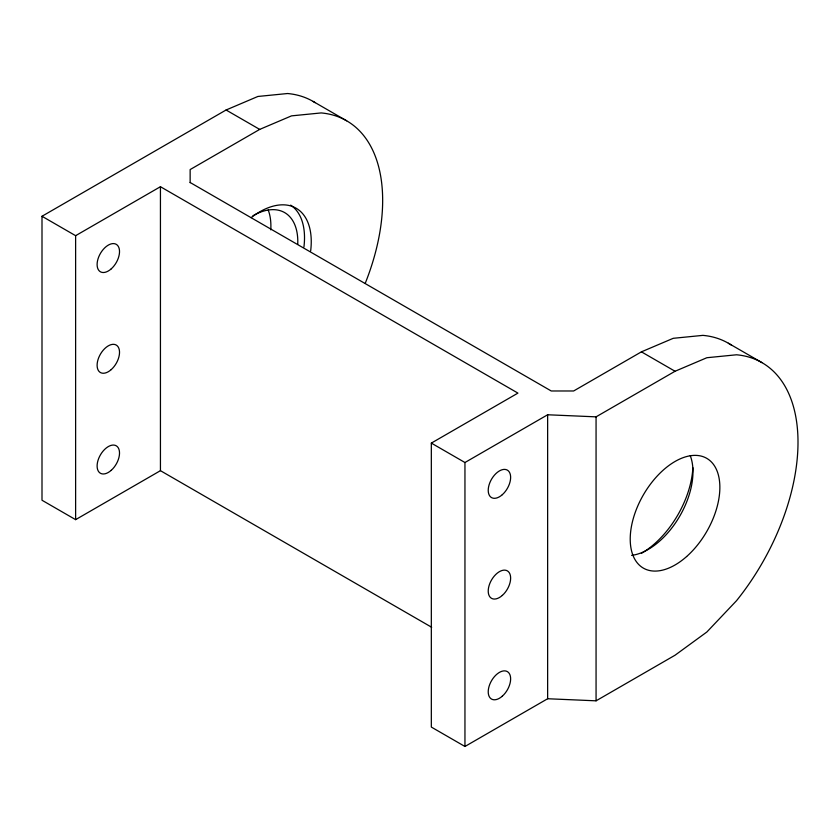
<?xml version="1.0" encoding="UTF-8"?>
<svg xmlns="http://www.w3.org/2000/svg" width="840" height="840" viewBox="0 0 840 840"><rect width="100%" height="100%" fill="white"/><g stroke="black" fill="none" stroke-linecap="round" stroke-linejoin="round"><path stroke-width="1.26" d="M431.676 627.27L160.44 470.673L75.621 519.645L42 500.241L42 216.269L226.076 109.998L257.901 96.464L287.553 93.523A173.891 100.401 -60 0 1 315.147 102.669M42 216.269L75.621 235.683L160.44 186.711L517.933 393.11L431.33 443.1L431.33 727.073L464.951 746.476L547.638 698.744L596.064 700.823L675.045 655.221L706.86 632.005L736.523 600.705A173.891 100.401 -60 0 0 736.523 354.784L706.86 357.725L675.045 371.259L596.064 416.85L547.638 414.771L464.951 462.515L431.33 443.1M365.264 283.248A173.891 100.401 -60 0 0 321.174 112.927L291.522 115.867L259.697 129.402L190.145 169.565L190.145 182.648M731.535 345.198A173.891 100.401 -60 0 0 702.901 335.37L673.25 338.31L641.424 351.844L573.647 390.978L551.24 390.978L190.145 182.501M313.026 101.388L346.637 120.792M728.364 343.235L761.985 362.639M226.076 109.998L259.697 129.402M641.424 351.844L675.045 371.259M596.064 416.85L596.064 700.823M547.638 414.771L547.638 698.744M464.951 462.515L464.951 746.476M160.44 186.711L160.44 470.673M75.621 235.683L75.621 519.645M690.27 455.7A63.389 36.603 -60 0 1 679.371 516.81A63.389 36.603 -60 0 1 631.596 555.366M251.118 217.644A72.902 42.084 -60 0 1 310.663 250.887M290.651 205.128A72.902 42.084 -60 0 1 303.933 247.002M692.874 467.702A72.902 42.084 -60 0 1 641.424 553.35M252.977 215.744A63.389 36.603 -60 0 1 297.748 244.104M268.202 209.969A63.389 36.603 -60 0 1 270.784 229.845M111.216 470.337A15.845 9.146 -60 0 0 116.245 445.798A15.845 9.146 -60 0 0 97.492 462.42A15.845 9.146 -60 0 0 111.216 470.337M502.331 595.413A15.845 9.146 -60 0 0 507.35 570.864A15.845 9.146 -60 0 0 488.607 587.486A15.845 9.146 -60 0 0 502.331 595.413M111.216 369.611A15.845 9.146 -60 0 0 116.245 345.062A15.845 9.146 -60 0 0 97.492 361.683A15.845 9.146 -60 0 0 111.216 369.611M502.331 494.676A15.845 9.146 -60 0 0 507.35 470.127A15.845 9.146 -60 0 0 488.607 486.759A15.845 9.146 -60 0 0 502.331 494.676M502.331 696.15A15.845 9.146 -60 0 0 507.35 671.601A15.845 9.146 -60 0 0 488.607 688.223A15.845 9.146 -60 0 0 502.331 696.15M686.637 556.532A63.389 36.603 -60 0 0 706.734 458.336A63.389 36.603 -60 0 0 631.743 524.843A63.389 36.603 -60 0 0 686.637 556.532M111.216 268.873A15.845 9.146 -60 0 0 116.245 244.325A15.845 9.146 -60 0 0 97.492 260.946A15.845 9.146 -60 0 0 111.216 268.873"/></g></svg>
